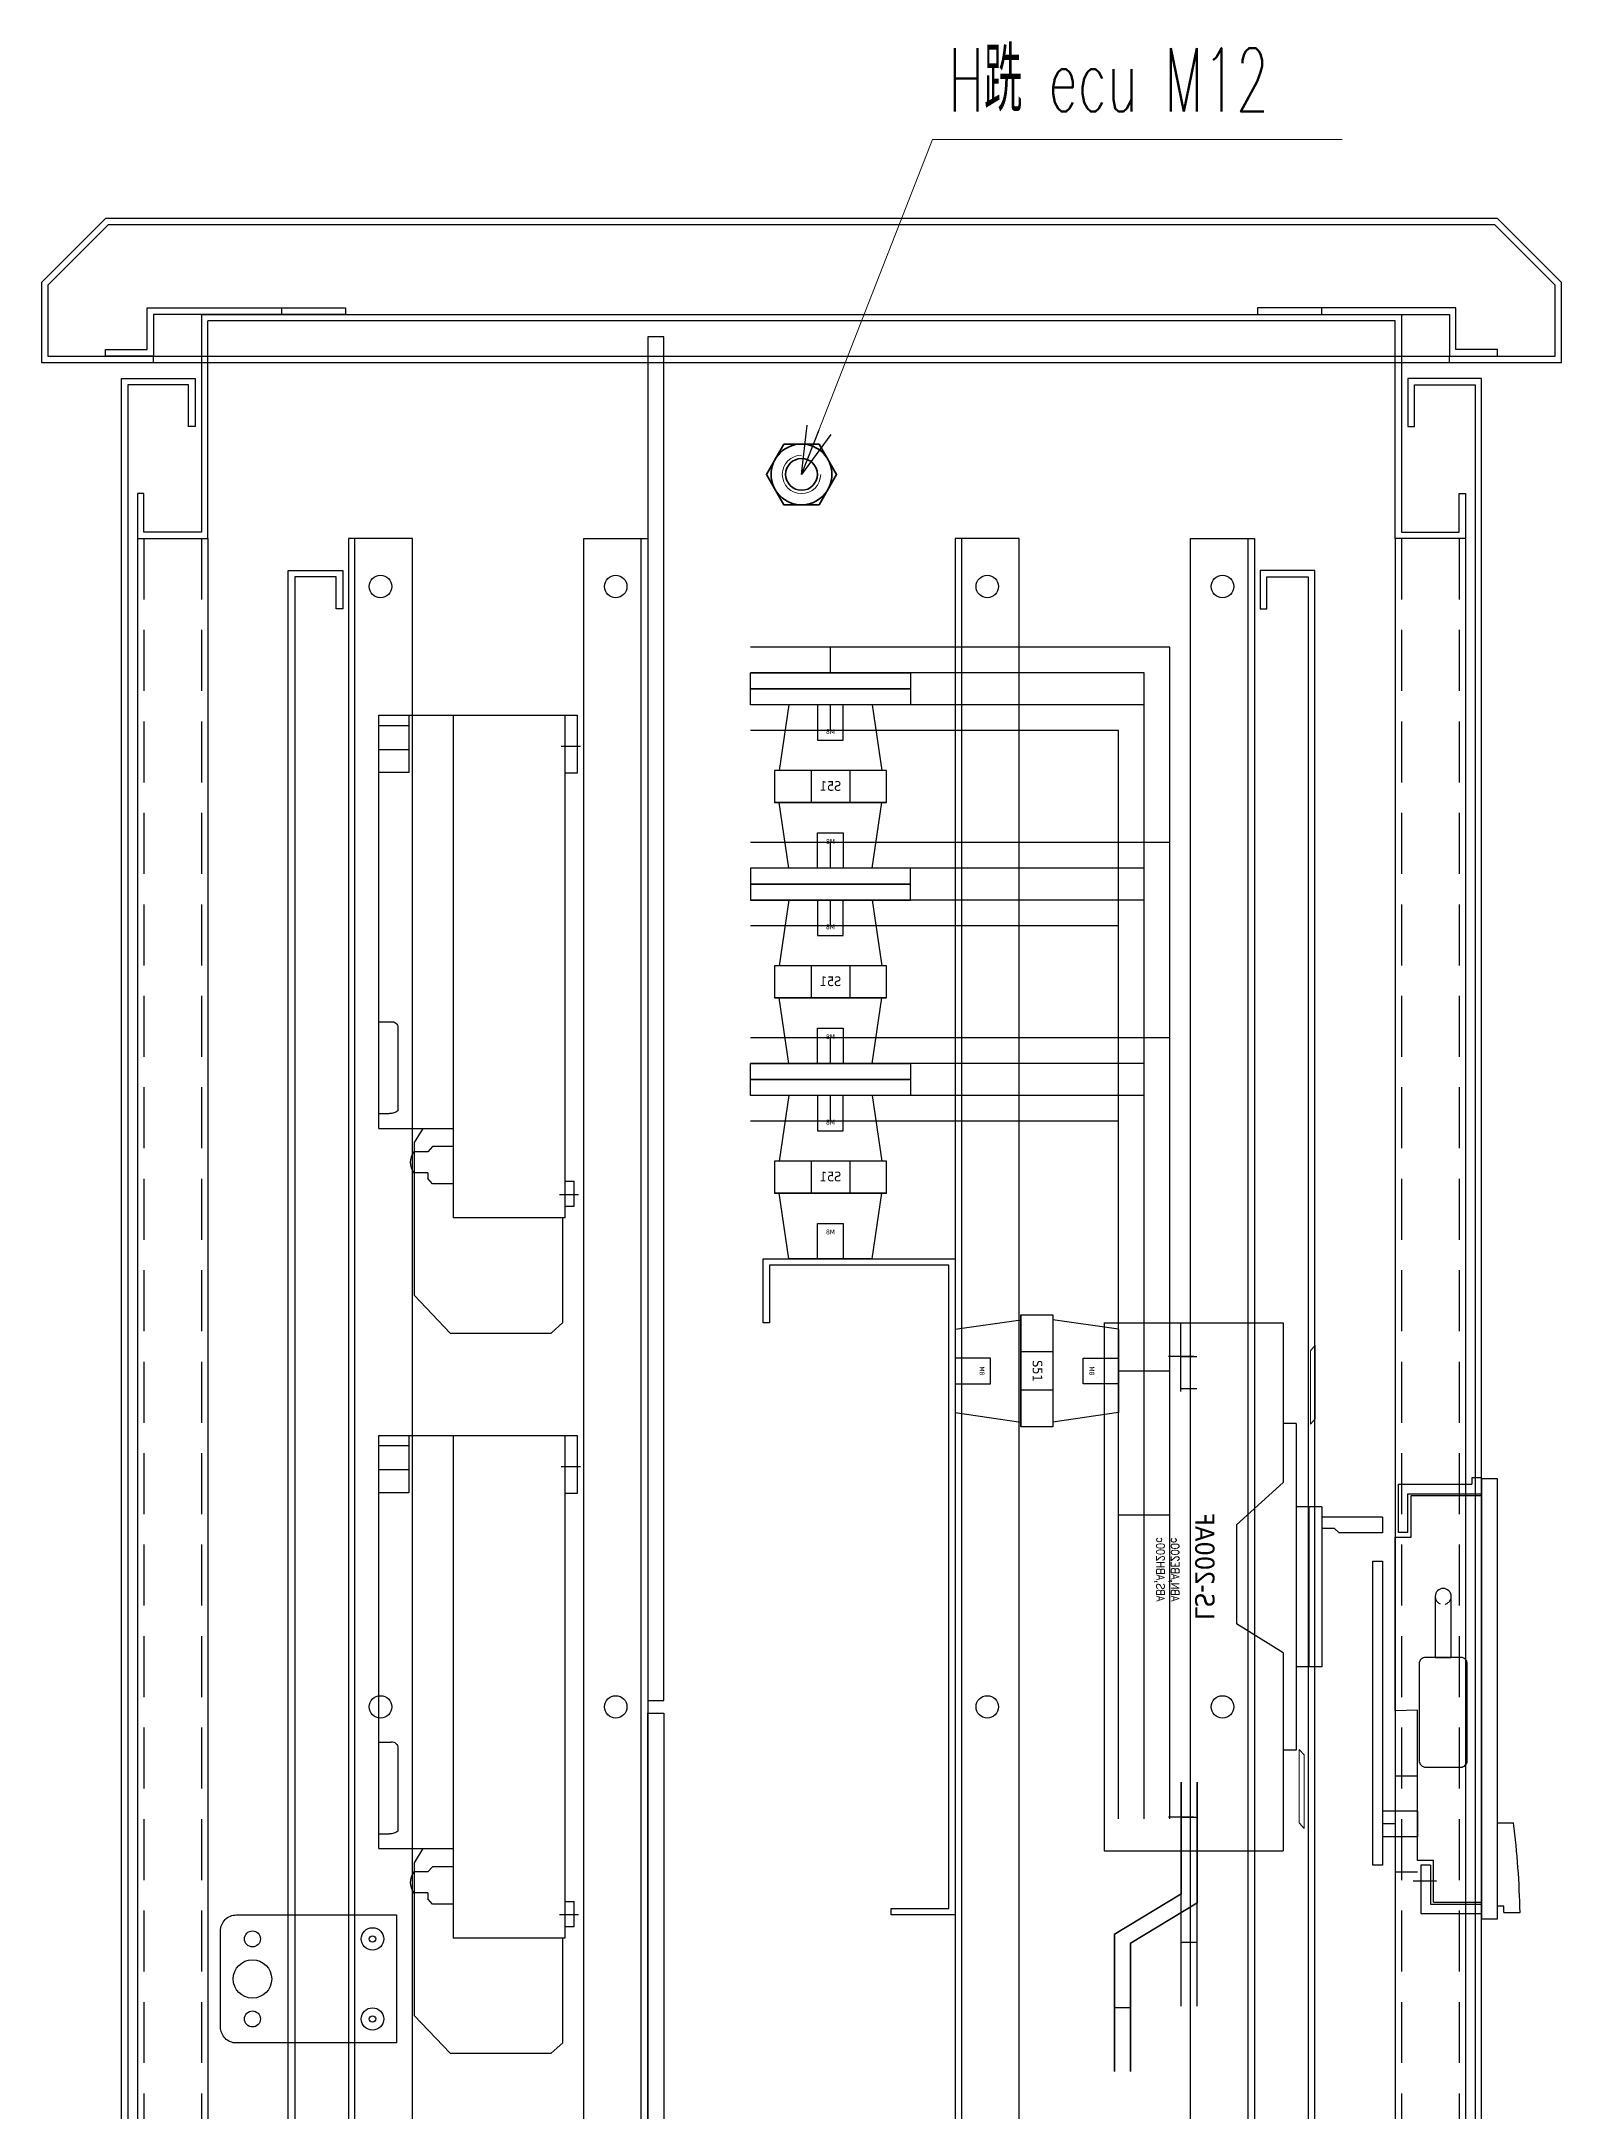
# Model space of a CAD drawing. Header units: millimetres. Extents: x -33730 to 17150, y -76829 to -27437.
# Drawn here: x -2002 to -1527, y -32361 to -31714 of the extents above; entities that cross this region are included whole.
import ezdxf

# ---------------------------------------------------------------- set-up
doc = ezdxf.new("R2010")
doc.units = ezdxf.units.MM
doc.header["$LTSCALE"] = 3
for name, pattern in [('ACAD_ISO04W100', [30, 24, -3, 0, -3]), ('DASHED2', [0.375, 0.25, -0.125]), ('HIDDEN', [9.525, 6.35, -3.175])]:
    doc.linetypes.add(name, pattern=pattern)
for name, color, linetype in [('@.VISIBLE', 7, 'Continuous'), ('centerline', 6, 'ACAD_ISO04W100'), ('dim', 7, 'Continuous'), ('equipments', 2, 'Continuous'), ('FRAME 025', 7, 'Continuous')]:
    doc.layers.add(name, color=color, linetype=linetype)
for name, color, linetype, lineweight in [('FIN', 8, 'Continuous', 18), ('FORT', 2, 'Continuous', 35), ('Text', 7, 'Continuous', 13), ('Thiet bi', 7, 'Continuous', 9)]:
    doc.layers.add(name, color=color, linetype=linetype, lineweight=lineweight)
doc.styles.add('Ann_w01', font='romans.shx', dxfattribs={"width": 0.6, "bigfont": 'chineset.shx'})
doc.styles.add('hw_Standard', font='complex.shx', dxfattribs={"width": 0.9})
doc.styles.get("Standard").update_dxf_attribs({"font": 'arial.ttf'})
doc.styles.add('Tahoma (Input Text)', font='tahoma.ttf')
doc.dimstyles.new('Dim 01_SC15', dxfattribs={"dimscale": 15, "dimtxt": 2, "dimasz": 1, "dimexe": 0.5, "dimexo": 0.5, "dimgap": 0.5, "dimtad": 1, "dimdec": 1, "dimzin": 12, "dimdsep": 46, "dimtxsty": 'Ann_w01', "dimblk": 'OPEN30', "dimcen": 1.5, "dimclrd": 6, "dimclre": 6, "dimclrt": 3, "dimazin": 3, "dimtm": 1e-09, "dimtfac": 1, "dimtdec": 1, "dimtix": 1, "dimtmove": 0, "dimatfit": 3, "dimldrblk": 'OPEN30', "dimfxl": 1, "dimtolj": 1, "dimlwd": 0, "dimlwe": 0, "dimarcsym": 0})

# ---------------------------------------------------------------- blocks, each defined once
blk = doc.blocks.new('HM12_FACE')
at = {"layer": 'FIN'}
blk.add_arc((0, 0), 6, 90, 0, dxfattribs=at)
at = {"layer": 'FORT'}
blk.add_lwpolyline([(-5.48, 9.5), (-10.97, 0), (-5.48, -9.5), (5.48, -9.5), (10.97, 0), (5.48, 9.5)], close=True, dxfattribs=at)
for radius in [9.5, 4.95]:
    blk.add_circle((0, 0), radius, dxfattribs=at)
blk = doc.blocks.new('A$C703210DF')
at = {"color": 3, "ltscale": 20}
for p, q in [((-26, 120.7), (-26, 135.85)), ((-26, 135.85), (-3, 135.85)), ((0, 137.85), (-3, 137.85)), ((-3, 137.85), (-3, 135.85)), ((0, 132.85), (0, 137.85)), ((0, 137.5), (0, 0)), ((5, 137.5), (0, 137.5)), ((5, 0), (5, 137.5)), ((-23, 120.7), (-23, 132.85)), ((-23, 132.85), (0, 132.85)), ((-22, 132.25), (0, 132.25)), ((-22, 119.25), (-22, 132.25)), ((-27, 65), (-27, 119.25)), ((-27, 119.25), (-22, 119.25)), ((-23, 120.7), (-26, 120.7)), ((-34, 16.75), (-34, 111.75)), ((-34, 111.75), (-31, 111.75)), ((-31, 111.75), (-31, 29.67)), ((-20, 65.25), (-27, 65)), ((-20, 18.25), (-20, 65.25)), ((-27, 44.67), (-27, 14.67)), ((-27, 44.67), (-20, 44.67)), ((-27, 33.67), (-31, 33.67)), ((-20, 33.67), (-27, 33.67)), ((-27, 33.67), (-27, 25.67)), ((-20, 33.67), (-20, 25.67)), ((-27, 29.67), (-31, 29.67)), ((-31, 29.67), (-31, 16.75)), ((5, 0), (5, 30)), ((5, 30), (10, 30)), ((-27, 25.67), (-31, 25.67)), ((-20, 25.67), (-27, 25.67)), ((-31, 16.75), (-34, 16.75)), ((-27, 14.67), (-20, 14.67)), ((-15, 18.25), (-20, 18.25)), ((-16, 16.8), (-19, 16.8)), ((-19, 16.8), (-19, 1.65)), ((-16, 16.8), (-16, 4.65)), ((-15, 5.25), (-15, 18.25)), ((0, 4.25), (0, 10.25)), ((-19, 1.65), (0, 1.65)), ((-16, 4.65), (0, 4.65)), ((-15, 5.25), (0, 5.25)), ((0, 0), (5, 0)), ((7, 4), (5, 4)), ((5, 0), (5, 2)), ((7, 2), (7, 4)), ((7, 2), (12, 2))]:
    blk.add_line(p, q, dxfattribs=at)
at = {"color": 3, "linetype": 'DASHED2', "ltscale": 20}
blk.add_line((-21.4, 11.91), (-14.05, 11.91), dxfattribs=at)
at = {"color": 3, "ltscale": 20}
blk.add_arc((-255.08, -3.01), 267.13, 1.07376, 7.09747, dxfattribs=at)
at = {"layer": 'FRAME 025'}
blk.add_lwpolyline([(-14.5, 100.75), (-14.5, 81.72), (-9.5, 81.72), (-9.5, 100.75)], dxfattribs=at)
blk.add_lwpolyline([(-6.5, 81.72), (-17.5, 81.72, 0.414214), (-19.5, 79.72), (-19.5, 49.42, 0.414214), (-17.5, 47.42), (-6.5, 47.42, 0.414214), (-4.5, 49.42), (-4.5, 79.72, 0.414214)], format="xyb", close=True, dxfattribs=at)
blk.add_arc((-12, 100.75), 2.5, 0, 180, dxfattribs=at)
at = {"layer": 'FRAME 025', "linetype": 'DASHED2', "ltscale": 4}
blk.add_arc((-12, 100.75), 2.5, 180, 0, dxfattribs=at)
blk = doc.blocks.new('*U70')
at = {"color": 1}
for p, q in [((-30.5, -7.97), (-30.5, 27.03)), ((-30.5, 27.03), (-20.5, 27.03)), ((-30.5, 27.03), (-30.5, -7.97)), ((-20.5, 27.03), (-20.5, -7.97)), ((-51, 22.53), (-30.5, 25.53)), ((-51, 22.53), (-51, -3.47)), ((-30.5, 25.53), (-30.5, -6.47)), ((-20.5, 25.53), (-20.5, -6.47)), ((0, 22.53), (-20.5, 25.53)), ((0, 22.53), (0, -3.47)), ((-20.5, 15.53), (-30.5, 15.53)), ((-20.5, 3.53), (-30.5, 3.53)), ((-51, -3.47), (-30.5, -6.47)), ((0, -3.47), (-20.5, -6.47)), ((-20.5, -7.97), (-30.5, -7.97))]:
    blk.add_line(p, q, dxfattribs=at)
for points in [[(-51, 13.53), (-51, 5.53), (-40, 5.53), (-40, 13.53)], [(0, 13.53), (0, 5.53), (-11, 5.53), (-11, 13.53)]]:
    blk.add_lwpolyline(points, close=True, dxfattribs=at)
at = {"color": 1, "width": 30.0978, "attachment_point": 5, "rotation": 270}
for s, insert, char_height in [('{\\fTahoma|b0|i0|c0|p34;M8}', (-42.66, 9.53), 1.5), ('{\\fTahoma|b0|i0|c0|p34;S51}', (-25.34, 9.53), 3), ('{\\fTahoma|b0|i0|c0|p34;M8}', (-8.34, 9.53), 1.5)]:
    blk.add_mtext(s, dxfattribs=dict(at, insert=insert, char_height=char_height))
blk = doc.blocks.new('*U80')
for p, q in [((416.79, -3108.78), (360.79, -3108.78)), ((360.79, -3108.78), (360.79, -3158.72)), ((416.79, -3108.78), (416.79, -3273.78)), ((356.79, -3140.28), (360.79, -3140.28)), ((360.79, -3158.72), (375.39, -3171.94)), ((348.79, -3166.28), (348.79, -3216.28)), ((348.79, -3166.28), (356.79, -3166.28)), ((352.79, -3166.28), (352.79, -3216.28)), ((329.79, -3169.56), (329.79, -3174.36)), ((329.79, -3169.56), (348.79, -3169.56)), ((329.79, -3174.36), (343.33, -3174.36)), ((343.33, -3174.36), (344.75, -3173.1)), ((344.75, -3173.1), (348.79, -3173.1)), ((375.39, -3171.94), (375.39, -3202.89)), ((360.79, -3211.85), (375.39, -3202.89)), ((360.79, -3211.85), (360.79, -3273.78)), ((348.79, -3216.28), (356.79, -3216.28)), ((356.79, -3242.28), (360.79, -3242.28)), ((416.79, -3273.78), (360.79, -3273.78))]:
    blk.add_line(p, q)
at = {"color": 1}
for p, q in [((392.79, -3130.28), (392.79, -3108.78)), ((388.79, -3119.28), (396.66, -3119.28)), ((392.79, -3252.28), (392.79, -3273.78)), ((388.79, -3263.28), (396.66, -3263.28))]:
    blk.add_line(p, q, dxfattribs=at)
at = {"color": 3}
blk.add_line((356.79, -3140.28), (356.79, -3242.28), dxfattribs=at)
at = {"layer": 'Thiet bi', "color": 1, "linetype": 'HIDDEN', "ltscale": 10}
for points in [[(352.29, -3117.54), (352.29, -3140.49), (350.79, -3138.78), (350.79, -3115.83)], [(352.29, -3117.54), (352.29, -3140.49), (350.79, -3138.78), (350.79, -3115.83)], [(355.79, -3265.03), (355.79, -3242.07), (354.29, -3243.79), (354.29, -3266.74)], [(355.79, -3265.03), (355.79, -3242.07), (354.29, -3243.79), (354.29, -3266.74)]]:
    blk.add_lwpolyline(points, close=True, dxfattribs=at)
at = {"color": 251, "style": 'hw_Standard', "width": 0.9}
for s, p in [('ABN,ABE200c', (395.87, -3195.84)), ('ABS,ABH200c', (400.39, -3195.84))]:
    blk.add_text(s, height=2.5, rotation=90, dxfattribs=at).set_placement(p)
at = {"layer": 'Text', "insert": (382.29, -3168.19), "char_height": 6, "attachment_point": 3, "rotation": 90, "style": 'Tahoma (Input Text)'}
blk.add_mtext_dynamic_manual_height_columns('LS-200AF', width=11.0147, gutter_width=1, heights=[0], dxfattribs=at)
blk = doc.blocks.new('CE-38 Side')
at = {"layer": 'centerline'}
for p, q in [((-1.04, -9.79), (5.06, -9.79)), ((-0.37, -149.79), (5.55, -149.79))]:
    blk.add_line(p, q, dxfattribs=at)
at = {"layer": 'equipments'}
for p, q in [((0, 0), (0, -18.12)), ((62, 0), (0, 0)), ((3.87, 0), (3.87, -157)), ((38.73, -157), (38.73, 0)), ((52.66, 0), (52.66, -17.93)), ((62, -129.08), (62, 0)), ((62, -3.17), (52.66, -3.17)), ((62, -10.67), (52.66, -10.67)), ((0, -18.12), (3.87, -18.12)), ((52.66, -17.93), (62, -17.93)), ((62, -95.77), (58.17, -95.77)), ((56.1, -97.43), (56.1, -123.6)), ((62, -129.08), (38.73, -129.08)), ((48.29, -129.08), (50.99, -133.52)), ((62, -124.44), (58.64, -124.44)), ((38.73, -134.75), (45.24, -134.75)), ((45.24, -134.75), (46.73, -136.36)), ((50.99, -133.52), (50.99, -181.16)), ((46.73, -136.36), (50.99, -136.36)), ((3.87, -145.6), (0.96, -145.6)), ((0.96, -153.4), (0.96, -145.6)), ((38.73, -146.39), (45.24, -146.39)), ((45.24, -146.39), (46.73, -144.78)), ((46.73, -142.93), (50.99, -142.93)), ((46.73, -142.93), (46.73, -144.78)), ((3.87, -153.4), (0.96, -153.4)), ((3.87, -157), (38.83, -157)), ((4.5, -189.7), (4.5, -157)), ((50.99, -181.16), (39.73, -193)), ((8.13, -193), (4.5, -189.7)), ((39.73, -193), (8.13, -193))]:
    blk.add_line(p, q, dxfattribs=at)
for centre, radius, start, end in [((57.89, -97.53), 1.79, 81.097, 183.2065), ((58.48, -120.68), 3.77, 230.84027, 272.31992), ((46.87, -139.65), 5.27, 321.42219, 38.57781)]:
    blk.add_arc(centre, radius, start, end, dxfattribs=at)
blk = doc.blocks.new('_Open30')
at = {"color": 0, "linetype": 'ByBlock', "lineweight": -2}
for p, q in [((-1, 0.268), (0, 0)), ((0, 0), (-1, -0.268)), ((0, 0), (-1, 0))]:
    blk.add_line(p, q, dxfattribs=at)

msp = doc.modelspace()

# ---------------------------------------------------------------- linework, layer by layer
at = {"color": 2, "linetype": 'Continuous', "lineweight": 25}
for points in [[(-1646.28, -32258.05), (-1646.28, -32328.05)], [(-1641.28, -32258.05), (-1641.28, -32328.05)]]:
    msp.add_lwpolyline(points, dxfattribs=at)
at = {"layer": '@.VISIBLE', "color": 6}
for p, q in [((-1927.33, -31797.55), (-1927.33, -31799.55)), ((-1602.33, -31797.55), (-1602.33, -31799.55))]:
    msp.add_line(p, q, dxfattribs=at)
at = {"layer": '@.VISIBLE'}
for p, q in [((-1952.33, -31799.55), (-1577.33, -31799.55)), ((-1579.33, -31801.55), (-1950.33, -31801.55)), ((-1755.78, -31911.55), (-1755.78, -31903.55)), ((-1755.78, -31911.55), (-1755.78, -31903.55)), ((-1755.78, -31929.55), (-1755.78, -31921.55)), ((-1755.78, -31929.55), (-1755.78, -31921.55)), ((-1755.78, -31972.55), (-1755.78, -31964.55)), ((-1755.78, -31972.55), (-1755.78, -31967.55)), ((-1755.78, -31990.55), (-1755.78, -31982.55)), ((-1755.78, -32033.55), (-1755.78, -32025.55)), ((-1755.78, -32033.55), (-1755.78, -32028.55)), ((-1755.78, -32051.55), (-1755.78, -32043.55)), ((-1646.22, -32125.05), (-1641.28, -32125.05)), ((-1665.78, -32129.6), (-1649.78, -32129.6)), ((-1665.78, -32129.6), (-1657.78, -32129.6)), ((-1657.78, -32129.6), (-1649.78, -32129.6)), ((-1646.28, -32135.05), (-1641.28, -32135.05)), ((-1665.78, -32174.56), (-1657.78, -32174.56)), ((-1657.78, -32174.56), (-1649.78, -32174.56)), ((-1646.28, -32269.05), (-1641.28, -32269.05)), ((-1646.22, -32269.05), (-1641.22, -32269.05)), ((-1646.28, -32308.05), (-1641.28, -32308.05))]:
    msp.add_line(p, q, dxfattribs=at)
at = {"layer": '@.VISIBLE', "color": 1}
for p, q in [((-1967.33, -31814.55), (-1967.33, -31812.55)), ((-1562.33, -31814.55), (-1562.33, -31812.55)), ((-1755.78, -32033.55), (-1755.78, -32025.55)), ((-1755.78, -32051.55), (-1755.78, -32043.55)), ((-1665.78, -32129.6), (-1657.78, -32129.6)), ((-1657.78, -32129.6), (-1649.78, -32129.6)), ((-1665.78, -32174.56), (-1657.78, -32174.56)), ((-1657.78, -32174.56), (-1649.78, -32174.56))]:
    msp.add_line(p, q, dxfattribs=at)
at = {"layer": '@.VISIBLE', "color": 252}
for p, q in [((-1972.33, -31869.55), (-1972.33, -32599.55)), ((-1950.33, -31869.55), (-1950.33, -32599.55)), ((-1579.33, -31869.55), (-1579.33, -32599.55)), ((-1557.33, -31869.55), (-1557.33, -32599.55))]:
    msp.add_line(p, q, dxfattribs=at)
at = {"layer": '@.VISIBLE', "color": 252, "linetype": 'HIDDEN'}
for p, q in [((-1970.33, -31869.55), (-1970.33, -32599.55)), ((-1952.33, -31869.55), (-1952.33, -32599.55)), ((-1577.33, -31869.55), (-1577.33, -32599.55)), ((-1559.33, -31869.55), (-1559.33, -32599.55))]:
    msp.add_line(p, q, dxfattribs=at)
at = {"layer": '@.VISIBLE', "color": 2}
for p, q in [((-1904.38, -32599.55), (-1904.38, -31869.55)), ((-1625.28, -32599.55), (-1625.28, -31869.55))]:
    msp.add_line(p, q, dxfattribs=at)
at = {"layer": '@.VISIBLE', "color": 151}
for p, q in [((-1814.88, -32599.55), (-1814.88, -31869.55)), ((-1714.78, -32599.55), (-1714.78, -31869.55))]:
    msp.add_line(p, q, dxfattribs=at)
at = {"layer": '@.VISIBLE', "color": 4}
for p, q in [((-1667.14, -32328.43), (-1662.14, -32328.43)), ((-1667.08, -32328.43), (-1662.08, -32328.43))]:
    msp.add_line(p, q, dxfattribs=at)
at = {"layer": '@.VISIBLE', "color": 1}
for points in [[(-2002.33, -31814.55), (-1527.33, -31814.55), (-1527.33, -31789.55), (-1547.33, -31769.55), (-1982.33, -31769.55), (-2002.33, -31789.55)], [(-2000.33, -31812.55), (-1529.33, -31812.55), (-1529.33, -31790.38), (-1548.16, -31771.55), (-1981.5, -31771.55), (-2000.33, -31790.38)], [(-1780.78, -32033.55), (-1730.78, -32033.55), (-1730.78, -32038.55), (-1780.78, -32038.55)], [(-1780.78, -32038.55), (-1730.78, -32038.55), (-1730.78, -32043.55), (-1780.78, -32043.55)]]:
    msp.add_lwpolyline(points, close=True, dxfattribs=at)
at = {"layer": '@.VISIBLE', "color": 6}
for points in [[(-1907.33, -31799.55), (-1967.33, -31799.55), (-1967.33, -31812.55), (-1982.33, -31812.55), (-1982.33, -31810.55), (-1969.33, -31810.55), (-1969.33, -31797.55), (-1907.33, -31797.55)], [(-1622.33, -31799.55), (-1562.33, -31799.55), (-1562.33, -31812.55), (-1547.33, -31812.55), (-1547.33, -31810.55), (-1560.33, -31810.55), (-1560.33, -31797.55), (-1622.33, -31797.55)]]:
    msp.add_lwpolyline(points, close=True, dxfattribs=at)
at = {"layer": '@.VISIBLE'}
for points in [[(-1952.33, -31799.55), (-1952.33, -31867.55), (-1970.33, -31867.55), (-1970.33, -31855.55), (-1972.33, -31855.55), (-1972.33, -31869.55), (-1950.33, -31869.55), (-1950.33, -31801.55)], [(-1577.33, -31799.55), (-1577.33, -31867.55), (-1559.33, -31867.55), (-1559.33, -31855.55), (-1557.33, -31855.55), (-1557.33, -31869.55), (-1579.33, -31869.55), (-1579.33, -31801.55)]]:
    msp.add_lwpolyline(points, dxfattribs=at)
at = {"layer": '@.VISIBLE', "color": 2}
for points in [[(-1812.88, -32232.55), (-1807.88, -32232.55), (-1807.88, -31806.55), (-1812.88, -31806.55)], [(-1886.38, -31869.55), (-1906.38, -31869.55), (-1906.38, -32599.55), (-1886.38, -32599.55)], [(-1643.28, -31869.55), (-1623.28, -31869.55), (-1623.28, -32599.55), (-1643.28, -32599.55)], [(-1780.78, -31911.55), (-1730.78, -31911.55), (-1730.78, -31916.55), (-1780.78, -31916.55)], [(-1780.78, -31916.55), (-1730.78, -31916.55), (-1730.78, -31921.55), (-1780.78, -31921.55)], [(-1812.88, -32236.55), (-1807.88, -32236.55), (-1807.88, -32642.55), (-1812.88, -32642.55)]]:
    msp.add_lwpolyline(points, close=True, dxfattribs=at)
at = {"layer": '@.VISIBLE', "color": 4}
for points in [[(-1956.33, -31834.55), (-1956.33, -31821.55), (-1975.33, -31821.55), (-1975.33, -32642.55), (-1956.33, -32642.55), (-1956.33, -32629.55), (-1954.33, -32629.55), (-1954.33, -32644.55), (-1977.33, -32644.55), (-1977.33, -31819.55), (-1954.33, -31819.55), (-1954.33, -31834.55)], [(-1573.33, -31834.55), (-1573.33, -31821.55), (-1554.33, -31821.55), (-1554.33, -32642.55), (-1573.33, -32642.55), (-1573.33, -32629.55), (-1575.33, -32629.55), (-1575.33, -32644.55), (-1552.33, -32644.55), (-1552.33, -31819.55), (-1575.33, -31819.55), (-1575.33, -31834.55)], [(-1908.18, -32577.55), (-1908.18, -32589.55), (-1925.18, -32589.55), (-1925.18, -31879.55), (-1908.18, -31879.55), (-1908.18, -31891.55), (-1910.18, -31891.55), (-1910.18, -31881.55), (-1923.18, -31881.55), (-1923.18, -32587.55), (-1910.18, -32587.55), (-1910.18, -32577.55)], [(-1621.48, -32377.55), (-1621.48, -32389.55), (-1604.48, -32389.55), (-1604.48, -31879.55), (-1621.48, -31879.55), (-1621.48, -31891.55), (-1619.48, -31891.55), (-1619.48, -31881.55), (-1606.48, -31881.55), (-1606.48, -32387.55), (-1619.48, -32387.55), (-1619.48, -32377.55)], [(-1780.78, -31977.55), (-1730.78, -31977.55), (-1730.78, -31972.55), (-1780.78, -31972.55)], [(-1780.78, -31982.55), (-1730.78, -31982.55), (-1730.78, -31977.55), (-1780.78, -31977.55)]]:
    msp.add_lwpolyline(points, close=True, dxfattribs=at)
at = {"layer": '@.VISIBLE', "color": 151}
for points in [[(-1832.88, -31869.55), (-1812.88, -31869.55), (-1812.88, -32599.55), (-1832.88, -32599.55)], [(-1696.78, -31869.55), (-1716.78, -31869.55), (-1716.78, -32599.55), (-1696.78, -32599.55)]]:
    msp.add_lwpolyline(points, close=True, dxfattribs=at)
at = {"layer": '@.VISIBLE', "color": 2}
for points in [[(-1649.78, -32210.06), (-1649.78, -31903.55), (-1780.78, -31903.55)], [(-1649.78, -32209.56), (-1649.78, -31903.55), (-1780.78, -31903.55)], [(-1657.78, -32210.06), (-1657.78, -31911.55), (-1780.78, -31911.55)], [(-1657.78, -32209.56), (-1657.78, -31911.55), (-1780.78, -31911.55)], [(-1657.78, -32210.06), (-1657.78, -31921.55), (-1780.78, -31921.55)], [(-1657.78, -32209.56), (-1657.78, -31921.55), (-1780.78, -31921.55)], [(-1665.78, -32210.06), (-1665.78, -31929.55), (-1780.78, -31929.55)], [(-1665.78, -32209.56), (-1665.78, -31929.55), (-1780.78, -31929.55)]]:
    msp.add_lwpolyline(points, dxfattribs=at)
at = {"layer": '@.VISIBLE', "color": 4}
for points in [[(-1649.78, -32269.56), (-1649.78, -31964.55), (-1780.78, -31964.55)], [(-1657.78, -32269.56), (-1657.78, -31972.55), (-1780.78, -31972.55)], [(-1657.78, -32269.56), (-1657.78, -31982.55), (-1780.78, -31982.55)], [(-1665.78, -32269.56), (-1665.78, -31990.55), (-1780.78, -31990.55)], [(-1646.28, -32258.05), (-1646.28, -32293.05), (-1667.14, -32305.63), (-1667.14, -32348.43)], [(-1646.22, -32258.05), (-1646.22, -32293.05), (-1667.08, -32305.63), (-1667.08, -32348.43)], [(-1641.28, -32258.05), (-1641.28, -32295.87), (-1662.14, -32308.45), (-1662.14, -32348.43)], [(-1641.22, -32258.05), (-1641.22, -32295.87), (-1662.08, -32308.45), (-1662.08, -32348.43)]]:
    msp.add_lwpolyline(points, dxfattribs=at)
at = {"layer": '@.VISIBLE', "color": 1}
for points in [[(-1649.78, -32209.56), (-1649.78, -32025.55), (-1780.78, -32025.55)], [(-1657.78, -32209.56), (-1657.78, -32033.55), (-1780.78, -32033.55)], [(-1657.78, -32209.56), (-1657.78, -32043.55), (-1780.78, -32043.55)], [(-1665.78, -32209.56), (-1665.78, -32051.55), (-1780.78, -32051.55)]]:
    msp.add_lwpolyline(points, dxfattribs=at)
at = {"layer": '@.VISIBLE'}
msp.add_lwpolyline([(-1736.78, -32297.55), (-1718.78, -32297.55), (-1718.78, -32096.55), (-1774.78, -32096.55), (-1774.78, -32114.55), (-1776.78, -32114.55), (-1776.78, -32094.55), (-1716.78, -32094.55), (-1716.78, -32299.55), (-1736.78, -32299.55)], close=True, dxfattribs=at)
at = {"layer": '@.VISIBLE', "color": 1}
msp.add_lwpolyline([(-1941.38, -32299.55), (-1891.38, -32299.55), (-1891.38, -32339.55), (-1941.38, -32339.55, -0.414214), (-1946.38, -32334.55), (-1946.38, -32304.55, -0.414214)], format="xyb", close=True, dxfattribs=at)
at = {"layer": '@.VISIBLE', "color": 2}
for centre in [(-1896.38, -31884.55), (-1633.28, -31884.55), (-1896.38, -32234.55), (-1633.28, -32234.55)]:
    msp.add_circle(centre, 3.5, dxfattribs=at)
at = {"layer": '@.VISIBLE', "color": 151}
for centre in [(-1822.88, -31884.55), (-1706.78, -31884.55), (-1822.88, -32234.55), (-1706.78, -32234.55)]:
    msp.add_circle(centre, 3.5, dxfattribs=at)
at = {"layer": '@.VISIBLE', "color": 1}
for centre, radius in [((-1936.38, -32307.05), 2.5), ((-1898.88, -32307.05), 3.5), ((-1936.38, -32319.55), 6), ((-1898.88, -32332.05), 3.5), ((-1936.38, -32332.05), 2.5)]:
    msp.add_circle(centre, radius, dxfattribs=at)
at = {"layer": '@.VISIBLE'}
for centre in [(-1898.88, -32307.05), (-1898.88, -32332.05)]:
    msp.add_circle(centre, 1, dxfattribs=at)

# ---------------------------------------------------------------- block references
for name, p in [('HM12_FACE', (-1764.83, -31849.55)), ('*U70', (-1665.78, -32139.12))]:
    msp.add_blockref(name, p)
at = {"xscale": -1, "rotation": 270}
for p in [(-1765.31, -31921.55), (-1765.31, -31982.55), (-1765.31, -32043.55)]:
    msp.add_blockref('*U70', p, dxfattribs=at)
at = {"xscale": -1}
msp.add_blockref('*U80', (-1253.5, -29005.77), dxfattribs=at)
at = {"color": 1, "ltscale": 20}
msp.add_blockref('A$C703210DF', (-1552.33, -32300.8), dxfattribs=at)
at = {"layer": 'dim', "xscale": -1}
for p in [(-1834.88, -31924.76), (-1834.88, -32149.76)]:
    msp.add_blockref('CE-38 Side', p, dxfattribs=at)

# ---------------------------------------------------------------- texts
at = {"layer": '@.VISIBLE', "style": 'Ann_w01', "width": 0.6}
msp.add_text('H跣 ecu M12', height=19.839, dxfattribs=at).set_placement((-1719, -31736.2))

# ---------------------------------------------------------------- leaders
at = {"layer": '@.VISIBLE'}
msp.add_leader([(-1764.83, -31849.55), (-1723.87, -31744.95), (-1595.88, -31744.95)], dimstyle='Dim 01_SC15', override={"dimgap": 0.5, "dimtad": 0}, dxfattribs=at)

doc.saveas('drawing.dxf')
